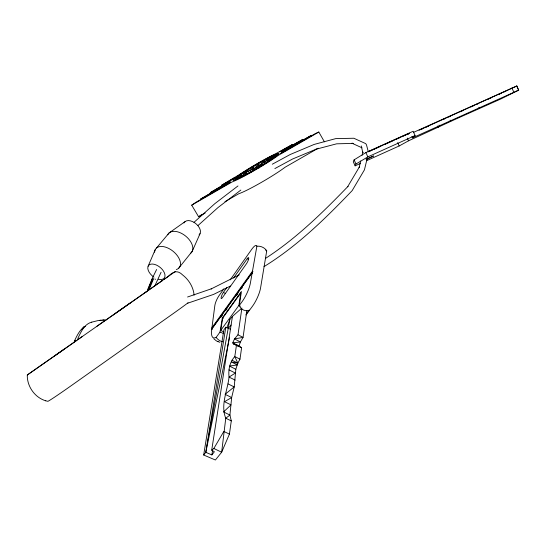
<?xml version="1.0" encoding="UTF-8"?>
<svg xmlns="http://www.w3.org/2000/svg" width="546" height="546" viewBox="0 0 546 546"><rect width="100%" height="100%" fill="white"/><g stroke="black" fill="none" stroke-linecap="round" stroke-linejoin="round"><path stroke-width="0.82" d="M194.103 295.174C193.42 287.285 189.018 279.962 182.828 275.123C177.095 269.362 173.075 271.772 167.888 276.665L27.307 374.972C26.856 386.971 35.886 399.037 47.802 401.29A29.231 0.792 -35.3 0 0 71.901 385.196L170.85 315.26A32.023 0.874 -35.1 0 0 188.083 302.784M230.494 329.299L225.805 327.211L223.88 329.852L203.678 455.009L215.404 460.005L221.649 452.238L229.429 434.111L231.292 420.891L229.927 415.042L231.654 397.549L234.214 386.93L235.831 369.28L237.824 363.145L239.994 359.152L241.625 347.618L233.224 343.687L232.78 342.799L234.48 338.93L237.981 334.814L241.782 308.859M362.837 152.703L362.899 152.013L362.114 155.276M203.678 455.009L205.801 452.334L211.875 454.92L214.38 451.781L211.712 450.17L213.841 448.471L221.649 452.238L225.764 418.236C220.291 404.934 227.545 390.513 229.054 377.081C228.187 369.778 229.709 362.046 234.794 356.565L236.486 345.045L241.625 347.618M246.847 310.572L243.066 337.38L240.404 341.946L239.046 345.987L239.332 346.792L233.224 343.687L239.046 345.987L232.78 342.799L240.404 341.946L234.48 338.93L243.066 337.38L237.981 334.814M220.7 330.473L238.861 305.453L240.725 293.059L222.748 318.004L220.7 330.473L223.792 331.886M249.536 310.217C245.516 311.909 240.697 309.555 239.325 305.467L241.421 291.462L222.324 317.97L219.997 332.07L216.134 337.401A9.964 8.238 45.7 0 0 222.522 341.782M211.875 454.92L212.647 449.877M211.712 450.17L232.432 316.421L241.905 308.04M229.62 337.182L205.801 452.334L229.805 319.56L232.432 316.421M205.801 452.334L225.805 327.211M265.643 250.143A13.793 3.324 -64.5 0 1 266.714 250.921L260.558 288.008A14.435 3.583 -64.9 0 1 252.511 306.176L246.041 314.96M266.721 250.914A9.985 8.743 -0.6 0 0 256.886 246.185L250.361 283.203A14.469 3.453 -64.9 0 1 242.274 301.406L239.325 305.467M367.287 158.053L364.448 169.826L352.19 190.581C325.348 218.659 297.229 246.144 264.005 266.625M360.735 160.974L359.166 167.492L359.398 166.905L347.631 186.787L347.986 186.398C322.604 212.667 296.273 238.465 265.506 258.401M226.87 327.866L229.805 319.56M274.365 157.268L273.669 156.067L273.123 157.501C268.68 159.473 264.755 161.971 260.681 164.66L261.732 166.475M411.909 136.459L412.544 137.851L415.097 135.558L413.151 131.272L365.881 152.58L354.095 159.869L353.303 161.841L355.125 165.847L360.537 163.404M154.852 285.851L161.097 272.256M147.563 289.871L151.87 279.402M148.068 289.407L152.348 279.026M148.676 289.087L152.935 278.781M149.358 288.93L153.59 278.692M74.529 340.888C77 335.497 79.9 329.443 85.046 326.276M77.798 338.527C80.89 332.152 84.255 324.051 91.755 322.147M148.123 266.216L155.132 249.85M200.054 233.654L192.199 251.344L178.467 268.455M260.681 164.66L261.377 163.131L264.073 161.582L263.677 162.462L266.98 159.91L271.403 158.006L271.731 157.18L273.669 156.067M355.125 165.847L355.978 164.012L367.84 156.886L415.097 135.558M256.395 168.734L255.685 167.526L258.169 166.093L258.893 164.571L259.937 166.366M255.685 167.526L256.436 165.984L258.893 164.571M151.529 279.893L156.606 269.499M243.864 175.942L243.154 174.734L245.393 173.444L245.912 172.481L252.798 169.185L253.576 167.629L254.627 169.424M243.154 174.734L244.035 173.123L250.785 169.861L251.242 168.973L253.576 167.629M241.475 174.59L238.8 176.133L237.865 177.778L240.568 176.221L241.475 174.59L242.526 176.385M213.841 448.471L223.826 431.449L229.429 434.111M74.099 342.274L75.293 340.254M81.914 329.688L83.674 326.87L85.299 326.528M223.867 288.82L218.994 295.72A7.228 1.604 -65.1 0 0 214.871 305.351L211.752 329.129A36.712 8.504 -65.1 0 0 216.134 337.401M230.194 279.845L251.61 249.474A13.827 3.201 -64.5 0 1 256.886 246.191M233.572 278.003L247.195 258.736A4.034 0.928 -64.5 0 1 248.717 258.565A4.034 0.928 -64.5 0 1 246.444 263.752L222.502 297.529A3.938 0.88 -65 0 1 221.137 297.529A3.938 0.88 -65 0 1 223.355 292.458L226.761 287.64M252.484 272.126L212.428 327.921L211.944 327.696L252.477 271.198L252.982 271.437M221.123 316.994L222.604 314.933M226.058 310.128L227.04 308.756M236.418 295.714L237.899 293.652M241.352 288.848L242.335 287.476M246.089 314.23L249.065 310.196M183.968 222.945L185.046 221.649A9.685 5.931 39.2 0 1 196.683 224.372A9.685 5.931 39.2 0 1 199.092 234.869M156.511 247.993L169.124 232.917L185.046 221.649M228.446 328.187L231.101 325.034M408.278 134.193L409.425 133.333M198.082 225.457L218.045 207.521L240.847 190.063M194.028 222.304L214.871 203.631L237.974 185.947M54.163 356.224L59.384 352.498M59.357 352.593L65.158 348.464M175.519 271.342L164.339 279.211M113.343 314.865L130.337 302.907M73.969 342.362L76.495 340.588M153.638 286.684L162.326 280.569L160.626 281.756M324.426 141.858L318.816 132.036L315.274 133.62L280.651 153.542L282.091 152.245L311.527 135.306L282.644 151.481L282.821 150.942L303.003 139.326L281.101 151.481L279.654 151.856L292.267 144.594L275.662 153.733A30.631 2.266 -30.4 0 0 239.025 174.809L221.642 185.244L234.698 177.723L231.995 179.77L210.23 192.683L230.119 181.231L229.675 181.975L200.437 199.201L229.668 182.378L230.248 182.541L195.939 202.273L191.707 205.173L198.607 216.769L202.211 214.244M82.507 336.35L77.334 339.981M154.013 286.377L145.154 292.615L146.813 291.455M74.584 341.953L27.307 374.972M97.024 326.201L106.006 319.936M105.733 320.181L145.332 292.506M366.721 160.613L399.187 145.959L408.531 140.813L456.565 118.721L500.702 99.024L518.7 90.138L516.823 85.995L413.738 132.269M419.082 130.214L516.823 85.995M318.816 132.036L278.262 155.398A30.631 2.266 -30.4 0 1 254.129 170.639A30.631 2.266 -30.4 0 1 231.989 181.995L191.707 205.173M318.263 148.191L285.108 167.226A30.583 2.614 -30.4 0 1 261.084 182.555A30.583 2.614 -30.4 0 1 238.868 193.7L224.959 201.665M198.607 216.769L205.2 212.988M272.29 164.223L290.213 154.504L314.141 144.431L335.729 138.623L353.842 138.247L365.697 143.618L366.462 144.765L368.332 151.884M274.85 168.584L292.588 159.002L316.284 149.119M239.25 274.863L211.125 288.943L211.52 288.752L187.571 297.004M230.508 286.008L213.616 294.403L187.496 303.269M366.025 159.2L373.6 155.944L366.543 159.452M368.338 151.645L409.35 133.156M369.192 151.474L372.29 150.082M373.839 149.386L380.801 146.246M384.671 144.499L393.953 140.315M395.502 139.612L400.143 137.524M401.692 136.821L408.654 133.681M420.823 129.552L422.365 128.856M426.235 127.116L428.549 126.071M443.236 119.444L445.556 118.4M448.648 117.001L450.197 116.305M460.244 111.773L463.336 110.381M471.068 106.893L473.382 105.849M476.474 104.457L478.023 103.754M488.069 99.222L491.161 97.83M498.894 94.342L501.214 93.298M504.306 91.905L505.849 91.209M412.544 137.851L518.7 90.138M91.735 322.154L97.932 320.611L104.368 319.963M315.875 149.263L336.636 143.823L353.18 143.4L351.938 143.202L361.984 147.802M99.522 320.365L101.126 320.174M102.716 320.052L104.347 319.97M239.994 359.152L234.794 356.565L237.824 363.145L231.374 361.937L237.346 364.933L229.477 366.086L235.831 369.28M219.881 342.315L216.55 340.997L213.766 338.752M222.324 317.97L223.253 318.332M217.404 341.441L218.059 341.694M219.997 332.07L223.792 333.633M212.244 329.354L211.752 329.129L252.191 272.823L252.696 273.061M238.861 305.453L240.322 306.129M223.355 292.458L225.559 293.489M247.195 258.736L248.689 259.446M231.292 420.891L225.764 418.236L229.927 415.042L223.546 411.93L230.999 404.873L224.529 401.692L231.654 397.549L225.068 394.294L234.214 386.93L228.112 383.913M235.135 380.105L229.054 377.081L235.353 373.055L228.992 369.867M231.954 360.203L237.824 363.145M154.928 278.986L155.514 279.354M245.912 172.481L246.963 174.276M245.393 173.444L246.096 174.652M240.568 176.221L241.271 177.43M258.169 166.093L259.227 167.909M252.798 169.185L253.508 170.393M267.52 159.985L268.223 161.193M478.917 107.221L479.531 108.579M450.122 120.161L450.737 121.526M439.093 125.143L439.714 126.501M437.749 125.996L438.363 127.348M407.296 138.097L408.531 140.813M397.672 142.622L399.187 145.959M365.881 152.58L367.84 156.886M354.095 159.869L355.978 164.012M516.748 86.043L518.618 90.186M511.936 87.981L513.82 92.144M362.797 152.634L361.281 145.953M241.946 176.174A23.144 1.754 -30.4 0 1 243.38 175.191M253.31 168.898A23.144 1.754 -30.4 0 1 256.217 167.172M259.138 165.479A23.144 1.754 -30.4 0 1 261.316 164.25M241.994 175.955A24.631 1.863 -30.4 0 1 243.325 175.054M45.673 400.825A30.317 0.778 -35.2 0 1 45.734 400.662M167.731 234.787A14.872 8.92 39.1 0 1 185.456 235.92A14.872 8.92 39.1 0 1 190.745 253.167M153.924 277.15A10.06 5.781 39 0 1 149.488 264.68A10.06 5.781 39 0 1 163.616 271.314A10.06 5.781 39 0 1 158.36 279.231M154.6 252.266A15.07 8.845 39.1 0 1 172.952 251.16A15.07 8.845 39.1 0 1 176.29 269.553M245.161 174.877A23.15 1.713 -30.4 0 0 275.989 155.371A23.15 1.713 -30.4 0 0 246.929 170.42A23.15 1.713 -30.4 0 0 245.161 174.877M243.605 176.044A26.597 1.966 -30.4 0 0 278.979 153.658A26.597 1.966 -30.4 0 0 245.523 170.994A26.597 1.966 -30.4 0 0 243.605 176.044M244.485 175.382A24.638 1.822 -30.4 0 0 277.279 154.634A24.638 1.822 -30.4 0 0 246.328 170.666A24.638 1.822 -30.4 0 0 244.485 175.382"/></g></svg>
